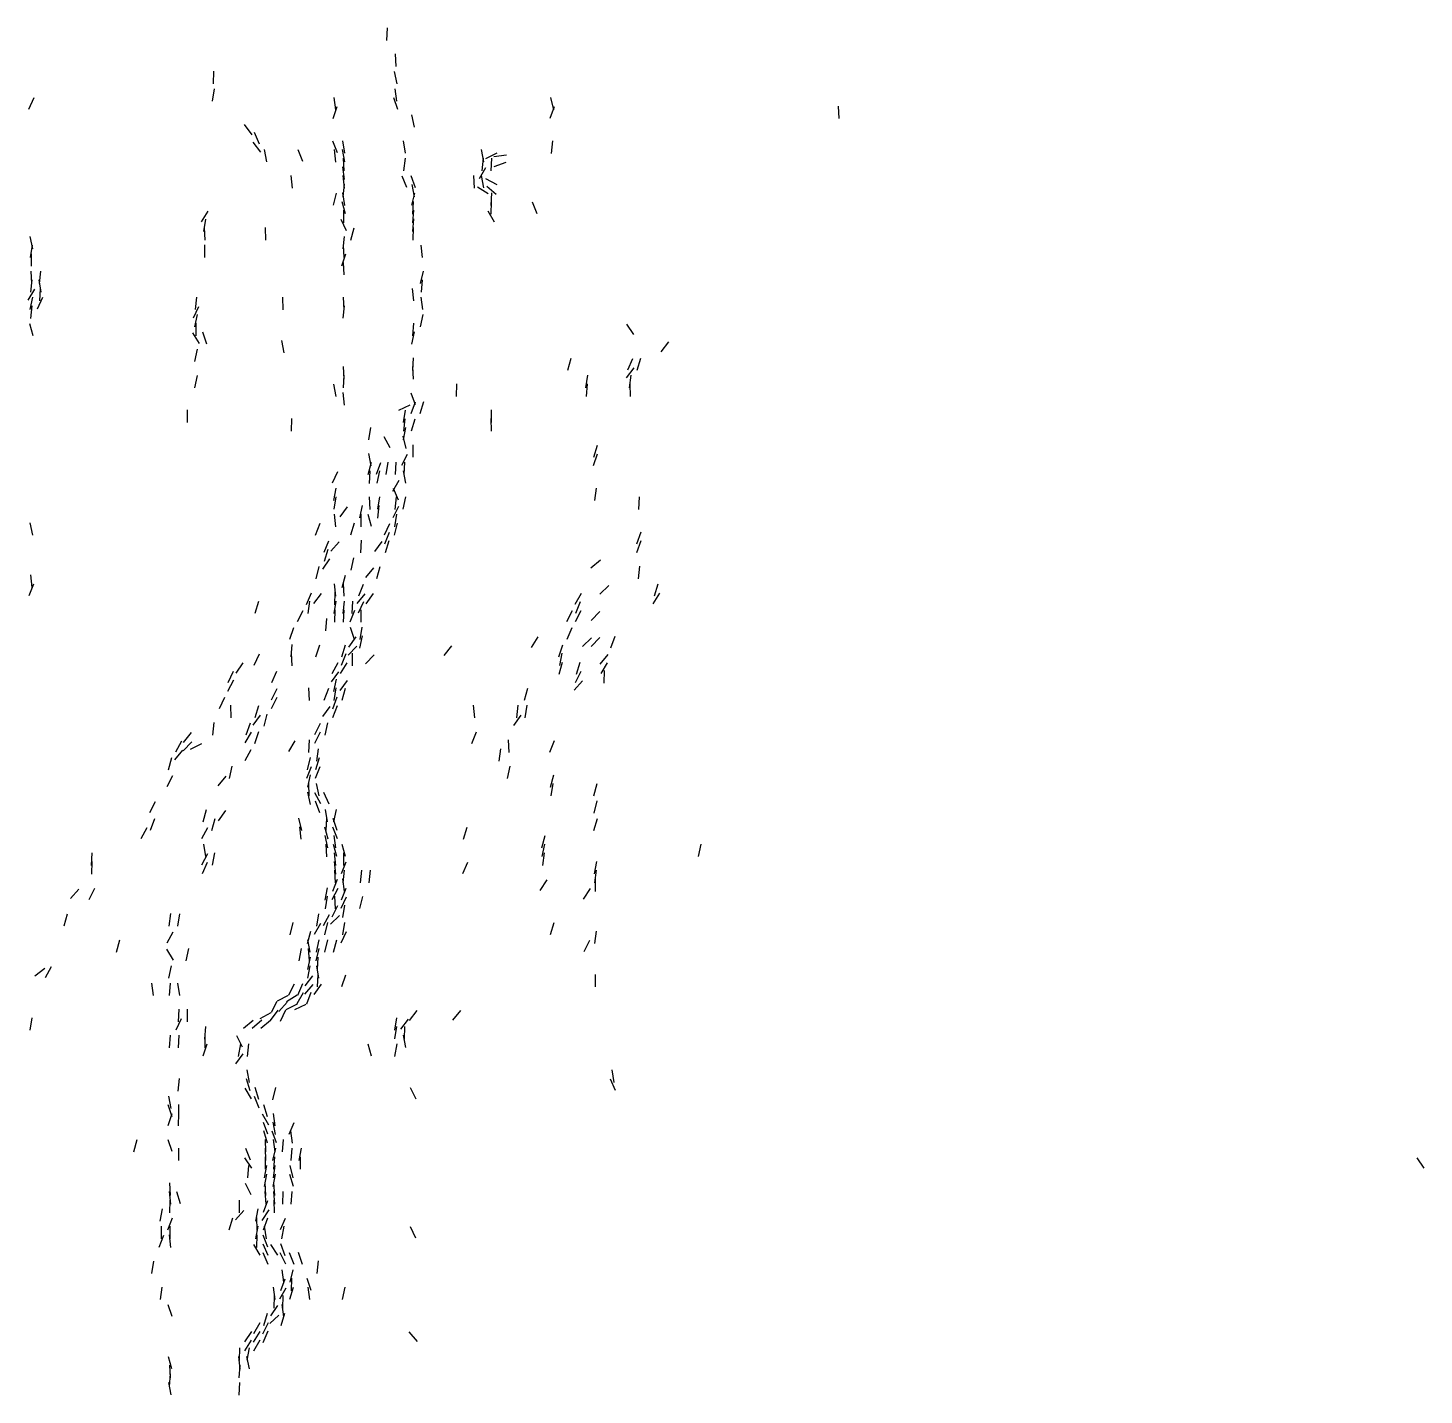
# Model space of a CAD drawing. Extents: x -664598 to -661481, y -979343 to -976126.
# Drawn here: x -663825.6 to -663504.1, y -979064.7 to -978749.8 of the extents above; entities that cross this region are included whole.
import ezdxf

# ---------------------------------------------------------------- set-up
doc = ezdxf.new("R2010")
doc.units = 0

msp = doc.modelspace()

# ---------------------------------------------------------------- linework, layer by layer
at = {"layer": 'CLIFF'}
for p, q in [((-663742.936, -978752.689), (-663742.824, -978749.791)), ((-663740.816, -978758.689), (-663740.944, -978755.791)), ((-663782.913, -978762.69), (-663782.847, -978759.79)), ((-663740.591, -978762.661), (-663741.169, -978759.819)), ((-663783.103, -978766.673), (-663782.657, -978763.807)), ((-663740.705, -978766.679), (-663741.055, -978763.801)), ((-663824.291, -978765.915), (-663825.469, -978768.565)), ((-663754.688, -978768.677), (-663755.072, -978765.803)), ((-663740.42, -978768.615), (-663741.34, -978765.865)), ((-663704.547, -978768.651), (-663705.213, -978765.829)), ((-663755.331, -978770.618), (-663754.429, -978767.862)), ((-663736.581, -978772.659), (-663737.179, -978769.821)), ((-663705.384, -978770.6), (-663704.376, -978767.88)), ((-663638.818, -978770.689), (-663638.942, -978767.791)), ((-663774.019, -978774.407), (-663775.741, -978772.073)), ((-663771.978, -978778.375), (-663773.782, -978776.105)), ((-663772.299, -978776.569), (-663773.461, -978773.911)), ((-663754.365, -978778.595), (-663755.395, -978775.885)), ((-663752.652, -978778.672), (-663753.108, -978775.808)), ((-663738.648, -978778.671), (-663739.112, -978775.809)), ((-663705.05, -978778.68), (-663704.71, -978775.8)), ((-663770.582, -978780.659), (-663771.178, -978777.821)), ((-663762.333, -978780.583), (-663763.427, -978777.897)), ((-663754.727, -978780.682), (-663755.033, -978777.798)), ((-663752.608, -978780.664), (-663753.152, -978777.816)), ((-663752.789, -978782.687), (-663752.971, -978779.793)), ((-663739.09, -978782.675), (-663738.67, -978779.805)), ((-663720.605, -978780.664), (-663721.155, -978777.816)), ((-663721.043, -978782.681), (-663720.717, -978779.799)), ((-663720.173, -978779.896), (-663717.587, -978778.584)), ((-663718.965, -978782.688), (-663718.795, -978779.792)), ((-663718.316, -978779.439), (-663715.444, -978779.041)), ((-663752.688, -978784.677), (-663753.072, -978781.803)), ((-663721.591, -978784.504), (-663720.169, -978781.976)), ((-663718.241, -978781.741), (-663715.519, -978780.739)), ((-663764.734, -978786.683), (-663765.026, -978783.797)), ((-663753.02, -978788.683), (-663752.74, -978785.797)), ((-663752.75, -978786.684), (-663753.01, -978783.796)), ((-663738.326, -978786.58), (-663739.434, -978783.9)), ((-663736.356, -978786.592), (-663737.404, -978783.888)), ((-663736.598, -978788.662), (-663737.162, -978785.818)), ((-663722.813, -978786.688), (-663722.947, -978783.792)), ((-663720.594, -978786.662), (-663721.166, -978783.818)), ((-663717.591, -978785.903), (-663720.169, -978784.577)), ((-663717.782, -978788.187), (-663719.978, -978786.293)), ((-663755.232, -978790.647), (-663754.528, -978787.833)), ((-663752.657, -978790.673), (-663753.103, -978787.807)), ((-663737.206, -978790.653), (-663736.554, -978787.827)), ((-663719.635, -978787.984), (-663722.125, -978786.496)), ((-663718.973, -978790.687), (-663718.787, -978787.793)), ((-663785.645, -978794.472), (-663784.115, -978792.008)), ((-663752.479, -978792.633), (-663753.281, -978789.847)), ((-663752.862, -978794.69), (-663752.898, -978791.79)), ((-663736.97, -978794.687), (-663736.79, -978791.793)), ((-663736.967, -978792.687), (-663736.793, -978789.793)), ((-663718.158, -978794.498), (-663719.602, -978791.982)), ((-663718.931, -978792.689), (-663718.829, -978789.791)), ((-663708.323, -978792.579), (-663709.437, -978789.901)), ((-663785.081, -978796.676), (-663784.679, -978793.804)), ((-663784.773, -978798.686), (-663784.987, -978795.794)), ((-663770.852, -978798.69), (-663770.908, -978795.79)), ((-663752.256, -978796.549), (-663753.504, -978793.931)), ((-663751.236, -978798.646), (-663750.524, -978795.834)), ((-663736.971, -978796.687), (-663736.789, -978793.793)), ((-663736.933, -978798.689), (-663736.827, -978795.791)), ((-663825.192, -978797.824), (-663824.568, -978800.656)), ((-663753.028, -978800.682), (-663752.732, -978797.798)), ((-663824.638, -978799.81), (-663825.122, -978802.67)), ((-663824.859, -978801.79), (-663824.901, -978804.69)), ((-663784.907, -978802.69), (-663784.853, -978799.79)), ((-663753.315, -978804.623), (-663752.445, -978801.857)), ((-663752.794, -978802.687), (-663752.966, -978799.793)), ((-663734.732, -978802.682), (-663735.028, -978799.798)), ((-663752.801, -978806.688), (-663752.959, -978803.792)), ((-663824.704, -978807.801), (-663825.056, -978810.679)), ((-663824.97, -978805.793), (-663824.79, -978808.687)), ((-663823.084, -978807.804), (-663822.676, -978810.676)), ((-663822.713, -978805.8), (-663823.047, -978808.68)), ((-663735.206, -978808.653), (-663734.554, -978805.827)), ((-663735.022, -978810.683), (-663734.738, -978807.797)), ((-663824.13, -978809.999), (-663825.63, -978812.481)), ((-663824.558, -978811.826), (-663825.202, -978814.654)), ((-663822.295, -978811.913), (-663823.465, -978814.567)), ((-663822.8, -978809.792), (-663822.96, -978812.688)), ((-663787.042, -978814.681), (-663786.718, -978811.799)), ((-663766.866, -978814.69), (-663766.894, -978811.79)), ((-663752.775, -978814.686), (-663752.985, -978811.794)), ((-663736.72, -978812.681), (-663737.04, -978809.799)), ((-663734.673, -978814.675), (-663735.087, -978811.805)), ((-663824.759, -978813.795), (-663825.001, -978816.685)), ((-663787.515, -978816.544), (-663786.245, -978813.936)), ((-663753.063, -978816.678), (-663752.697, -978813.802)), ((-663825.247, -978817.837), (-663824.513, -978820.643)), ((-663787.195, -978818.655), (-663786.565, -978815.825)), ((-663786.86, -978820.69), (-663786.9, -978817.79)), ((-663736.983, -978820.686), (-663736.777, -978817.794)), ((-663735.188, -978818.657), (-663734.572, -978815.823)), ((-663686.047, -978820.427), (-663687.713, -978818.053)), ((-663786.106, -978822.466), (-663787.654, -978820.014)), ((-663784.407, -978822.611), (-663785.353, -978819.869)), ((-663737.196, -978822.655), (-663736.564, -978819.825)), ((-663787.168, -978826.661), (-663786.592, -978823.819)), ((-663766.617, -978824.666), (-663767.143, -978821.814)), ((-663679.77, -978824.385), (-663677.99, -978822.095)), ((-663752.821, -978830.689), (-663752.939, -978827.791)), ((-663736.968, -978828.687), (-663736.792, -978825.793)), ((-663736.81, -978830.688), (-663736.95, -978827.792)), ((-663701.277, -978828.635), (-663700.483, -978825.845)), ((-663687.753, -978830.398), (-663686.007, -978828.082)), ((-663687.451, -978828.573), (-663686.309, -978825.907)), ((-663685.285, -978828.632), (-663684.475, -978825.848)), ((-663787.172, -978832.66), (-663786.588, -978829.82)), ((-663752.925, -978832.689), (-663752.835, -978829.791)), ((-663697.105, -978832.672), (-663696.655, -978829.808)), ((-663687.056, -978832.679), (-663686.704, -978829.801)), ((-663754.603, -978834.663), (-663755.157, -978831.817)), ((-663752.75, -978836.684), (-663753.01, -978833.796)), ((-663736.365, -978836.595), (-663737.395, -978833.885)), ((-663726.918, -978834.689), (-663726.842, -978831.791)), ((-663697.02, -978834.683), (-663696.74, -978831.797)), ((-663686.856, -978834.69), (-663686.904, -978831.79)), ((-663788.89, -978840.69), (-663788.87, -978837.79)), ((-663740.194, -978837.853), (-663737.566, -978836.627)), ((-663739.114, -978840.671), (-663738.646, -978837.809)), ((-663737.38, -978838.601), (-663736.38, -978835.879)), ((-663735.315, -978838.623), (-663734.445, -978835.857)), ((-663718.862, -978840.69), (-663718.898, -978837.79)), ((-663764.917, -978842.69), (-663764.843, -978839.79)), ((-663739.03, -978842.682), (-663738.73, -978839.798)), ((-663737.286, -978842.632), (-663736.474, -978839.848)), ((-663718.846, -978842.69), (-663718.914, -978839.79)), ((-663747.101, -978844.673), (-663746.659, -978841.807)), ((-663742.207, -978846.524), (-663743.553, -978843.956)), ((-663738.514, -978846.643), (-663739.246, -978843.837)), ((-663739.13, -978844.668), (-663738.63, -978841.812)), ((-663736.883, -978848.69), (-663736.877, -978845.79)), ((-663695.321, -978848.621), (-663694.439, -978845.859)), ((-663747.262, -978852.639), (-663746.498, -978849.841)), ((-663746.613, -978850.665), (-663747.147, -978847.815)), ((-663745.378, -978852.602), (-663744.382, -978849.878)), ((-663743.091, -978852.675), (-663742.669, -978849.805)), ((-663740.955, -978852.688), (-663740.805, -978849.792)), ((-663739.544, -978850.529), (-663738.216, -978847.951)), ((-663738.966, -978852.687), (-663738.794, -978849.793)), ((-663695.339, -978850.616), (-663694.421, -978847.864)), ((-663755.506, -978854.548), (-663754.254, -978851.932)), ((-663746.953, -978854.688), (-663746.807, -978851.792)), ((-663745.205, -978854.653), (-663744.555, -978851.827)), ((-663738.599, -978854.663), (-663739.161, -978851.817)), ((-663755.142, -978858.666), (-663754.618, -978855.814)), ((-663741.62, -978856.487), (-663740.14, -978853.993)), ((-663740.303, -978858.57), (-663741.457, -978855.91)), ((-663695.063, -978858.678), (-663694.697, -978855.802)), ((-663755.099, -978860.673), (-663754.661, -978857.807)), ((-663753.731, -978862.414), (-663752.029, -978860.066)), ((-663749.154, -978862.664), (-663748.606, -978859.816)), ((-663746.795, -978860.688), (-663746.965, -978857.792)), ((-663744.657, -978857.807), (-663745.103, -978860.673)), ((-663745.056, -978862.679), (-663744.704, -978859.801)), ((-663741.537, -978862.532), (-663740.223, -978859.948)), ((-663741.013, -978860.684), (-663740.747, -978857.796)), ((-663739.171, -978860.661), (-663738.589, -978857.819)), ((-663684.947, -978860.688), (-663684.813, -978857.792)), ((-663754.709, -978864.68), (-663755.051, -978861.8)), ((-663748.848, -978864.69), (-663748.912, -978861.79)), ((-663746.489, -978864.636), (-663747.271, -978861.844)), ((-663741.103, -978864.673), (-663740.657, -978861.807)), ((-663825.176, -978863.821), (-663824.584, -978866.659)), ((-663759.404, -978866.592), (-663758.356, -978863.888)), ((-663750.458, -978863.853), (-663751.302, -978866.627)), ((-663743.506, -978866.548), (-663742.254, -978863.932)), ((-663743.427, -978868.583), (-663742.333, -978865.897)), ((-663741.214, -978866.651), (-663740.546, -978863.829)), ((-663685.378, -978868.602), (-663684.382, -978865.878)), ((-663757.44, -978870.577), (-663756.32, -978867.903)), ((-663757.301, -978872.628), (-663756.459, -978869.852)), ((-663755.834, -978870.332), (-663753.926, -978868.148)), ((-663748.948, -978870.688), (-663748.812, -978867.792)), ((-663745.739, -978870.408), (-663744.021, -978868.072)), ((-663743.313, -978870.624), (-663742.447, -978867.856)), ((-663685.375, -978870.603), (-663684.385, -978867.877)), ((-663757.691, -978874.442), (-663756.069, -978872.038)), ((-663751.222, -978874.649), (-663750.538, -978871.831)), ((-663695.979, -978874.186), (-663693.781, -978872.294)), ((-663825.002, -978875.795), (-663824.758, -978878.685)), ((-663759.232, -978876.647), (-663758.528, -978873.833)), ((-663753.242, -978878.644), (-663752.518, -978875.836)), ((-663747.795, -978876.365), (-663745.965, -978874.115)), ((-663745.243, -978876.644), (-663744.517, -978873.836)), ((-663685.034, -978876.682), (-663684.726, -978873.798)), ((-663824.364, -978877.885), (-663825.396, -978880.595)), ((-663754.7, -978880.679), (-663755.06, -978877.801)), ((-663752.809, -978880.688), (-663752.951, -978877.792)), ((-663749.394, -978880.596), (-663748.366, -978877.884)), ((-663693.928, -978880.242), (-663691.832, -978878.238)), ((-663681.296, -978880.629), (-663680.464, -978877.851)), ((-663773.309, -978884.625), (-663772.451, -978881.855)), ((-663761.445, -978882.575), (-663760.315, -978879.905)), ((-663761.083, -978884.676), (-663760.677, -978881.804)), ((-663759.757, -978882.394), (-663758.003, -978880.086)), ((-663755.131, -978884.668), (-663754.629, -978881.812)), ((-663754.913, -978882.69), (-663754.847, -978879.79)), ((-663753.06, -978884.679), (-663752.7, -978881.801)), ((-663750.931, -978884.689), (-663750.829, -978881.791)), ((-663749.794, -978882.365), (-663747.966, -978880.115)), ((-663749.523, -978884.54), (-663748.237, -978881.94)), ((-663747.698, -978882.437), (-663746.062, -978880.043)), ((-663699.616, -978882.489), (-663698.144, -978879.991)), ((-663699.42, -978884.586), (-663698.34, -978881.894)), ((-663681.642, -978882.474), (-663680.118, -978880.006)), ((-663763.548, -978886.527), (-663762.212, -978883.953)), ((-663757.009, -978888.684), (-663756.751, -978885.796)), ((-663754.926, -978886.689), (-663754.834, -978883.791)), ((-663752.986, -978886.686), (-663752.774, -978883.794)), ((-663751.406, -978886.591), (-663750.354, -978883.889)), ((-663748.88, -978886.69), (-663748.88, -978883.79)), ((-663701.543, -978886.53), (-663700.217, -978883.95)), ((-663699.533, -978886.534), (-663698.227, -978883.946)), ((-663695.879, -978886.291), (-663693.881, -978884.189)), ((-663765.339, -978890.615), (-663764.421, -978887.865)), ((-663750.439, -978890.621), (-663751.321, -978887.859)), ((-663749.125, -978890.669), (-663748.635, -978887.811)), ((-663701.461, -978890.569), (-663700.299, -978887.911)), ((-663765.006, -978894.685), (-663764.754, -978891.795)), ((-663759.347, -978894.613), (-663758.413, -978891.867)), ((-663753.296, -978894.629), (-663752.464, -978891.851)), ((-663751.884, -978894.286), (-663749.876, -978892.194)), ((-663751.703, -978892.434), (-663750.057, -978890.046)), ((-663749.186, -978892.657), (-663748.574, -978889.823)), ((-663729.784, -978894.374), (-663727.976, -978892.106)), ((-663709.662, -978892.461), (-663708.098, -978890.019)), ((-663703.334, -978894.617), (-663702.426, -978891.863)), ((-663697.929, -978892.241), (-663695.831, -978890.239)), ((-663695.882, -978892.288), (-663693.878, -978890.192)), ((-663691.351, -978892.611), (-663690.409, -978889.869)), ((-663773.49, -978896.555), (-663772.27, -978893.925)), ((-663764.806, -978896.688), (-663764.954, -978893.792)), ((-663753.436, -978896.579), (-663752.324, -978893.901)), ((-663750.877, -978896.69), (-663750.883, -978893.79)), ((-663747.882, -978896.288), (-663745.878, -978894.192)), ((-663703.161, -978896.663), (-663702.599, -978893.817)), ((-663693.802, -978896.359), (-663691.958, -978894.121)), ((-663779.488, -978900.557), (-663778.272, -978897.923)), ((-663777.694, -978898.44), (-663776.066, -978896.04)), ((-663769.489, -978900.556), (-663768.271, -978897.924)), ((-663755.734, -978900.412), (-663754.026, -978898.068)), ((-663755.587, -978898.506), (-663754.173, -978895.974)), ((-663753.648, -978898.47), (-663752.112, -978896.01)), ((-663703.273, -978898.636), (-663702.487, -978895.844)), ((-663699.528, -978900.537), (-663698.232, -978897.943)), ((-663699.324, -978898.62), (-663698.436, -978895.86)), ((-663693.62, -978898.487), (-663692.14, -978895.993)), ((-663692.906, -978900.69), (-663692.854, -978897.79)), ((-663779.559, -978902.521), (-663778.201, -978899.959)), ((-663769.556, -978904.523), (-663768.204, -978901.957)), ((-663760.809, -978904.688), (-663760.951, -978901.792)), ((-663757.402, -978904.593), (-663756.358, -978901.887)), ((-663755.208, -978902.652), (-663754.552, -978899.828)), ((-663755.127, -978904.669), (-663754.633, -978901.811)), ((-663753.736, -978902.41), (-663752.024, -978900.07)), ((-663753.285, -978904.632), (-663752.475, -978901.848)), ((-663711.294, -978904.63), (-663710.466, -978901.85)), ((-663699.828, -978902.337), (-663697.932, -978900.143)), ((-663781.471, -978906.564), (-663780.289, -978903.916)), ((-663769.531, -978906.535), (-663768.229, -978903.945)), ((-663755.386, -978906.599), (-663754.374, -978903.881)), ((-663778.834, -978908.689), (-663778.926, -978905.791)), ((-663773.729, -978910.415), (-663772.031, -978908.065)), ((-663773.301, -978908.628), (-663772.459, -978905.852)), ((-663771.22, -978910.65), (-663770.54, -978907.83)), ((-663757.719, -978908.423), (-663756.041, -978906.057)), ((-663755.406, -978908.591), (-663754.354, -978905.889)), ((-663722.725, -978908.682), (-663723.035, -978905.798)), ((-663713.708, -978910.43), (-663712.052, -978908.05)), ((-663713.013, -978908.684), (-663712.747, -978905.796)), ((-663711.084, -978908.676), (-663710.676, -978905.804)), ((-663783.041, -978912.681), (-663782.719, -978909.799)), ((-663775.375, -978912.603), (-663774.385, -978909.877)), ((-663759.533, -978912.535), (-663758.227, -978909.945)), ((-663757.172, -978912.66), (-663756.588, -978909.82)), ((-663791.597, -978916.5), (-663790.163, -978913.98)), ((-663789.887, -978916.284), (-663787.873, -978914.196)), ((-663789.777, -978914.379), (-663787.983, -978912.101)), ((-663788.18, -978915.881), (-663785.58, -978914.599)), ((-663775.622, -978914.486), (-663774.138, -978911.994)), ((-663773.342, -978914.615), (-663772.418, -978911.865)), ((-663764.141, -978913.992), (-663765.619, -978916.488)), ((-663760.942, -978916.689), (-663760.818, -978913.791)), ((-663759.532, -978914.535), (-663758.228, -978911.945)), ((-663723.412, -978914.589), (-663722.348, -978911.891)), ((-663714.795, -978916.687), (-663714.965, -978913.793)), ((-663705.433, -978916.58), (-663704.327, -978913.9)), ((-663793.239, -978920.645), (-663792.521, -978917.835)), ((-663791.804, -978918.357), (-663789.956, -978916.123)), ((-663775.576, -978918.512), (-663774.184, -978915.968)), ((-663761.236, -978920.646), (-663760.524, -978917.834)), ((-663759.299, -978920.628), (-663758.461, -978917.852)), ((-663759.075, -978918.677), (-663758.685, -978915.803)), ((-663717.075, -978918.677), (-663716.685, -978915.803)), ((-663779.18, -978922.659), (-663778.58, -978919.821)), ((-663761.406, -978922.591), (-663760.354, -978919.889)), ((-663759.437, -978922.579), (-663758.323, -978919.901)), ((-663715.218, -978922.65), (-663714.542, -978919.83)), ((-663793.541, -978924.53), (-663792.219, -978921.95)), ((-663781.801, -978924.36), (-663779.959, -978922.12)), ((-663761.174, -978924.66), (-663760.586, -978921.82)), ((-663760.857, -978926.69), (-663760.903, -978923.79)), ((-663758.571, -978926.657), (-663759.189, -978923.823)), ((-663705.254, -978924.641), (-663704.506, -978921.839)), ((-663705.117, -978926.671), (-663704.643, -978923.809)), ((-663695.269, -978926.637), (-663694.491, -978923.843)), ((-663760.581, -978928.659), (-663761.179, -978925.821)), ((-663758.179, -978928.509), (-663759.581, -978925.971)), ((-663756.285, -978928.562), (-663757.475, -978925.918)), ((-663695.214, -978930.651), (-663694.546, -978927.829)), ((-663797.533, -978930.535), (-663796.227, -978927.945)), ((-663785.235, -978932.646), (-663784.525, -978929.834)), ((-663781.71, -978932.429), (-663780.05, -978930.051)), ((-663758.39, -978930.605), (-663759.37, -978927.875)), ((-663756.649, -978932.672), (-663757.111, -978929.808)), ((-663755.207, -978932.653), (-663754.553, -978929.827)), ((-663799.579, -978936.511), (-663798.181, -978933.969)), ((-663797.386, -978934.599), (-663796.374, -978931.881)), ((-663785.552, -978936.525), (-663784.208, -978933.955)), ((-663783.288, -978934.632), (-663782.472, -978931.848)), ((-663762.556, -978934.653), (-663763.204, -978931.827)), ((-663762.72, -978936.681), (-663763.04, -978933.799)), ((-663756.492, -978936.637), (-663757.268, -978933.843)), ((-663756.977, -978934.687), (-663756.783, -978931.793)), ((-663754.329, -978936.581), (-663755.431, -978933.899)), ((-663754.436, -978934.62), (-663755.324, -978931.86)), ((-663725.276, -978936.635), (-663724.484, -978933.845)), ((-663695.304, -978934.627), (-663694.456, -978931.853)), ((-663756.573, -978938.657), (-663757.187, -978935.823)), ((-663754.69, -978938.677), (-663755.07, -978935.803)), ((-663707.241, -978938.644), (-663706.519, -978935.836)), ((-663810.954, -978942.688), (-663810.806, -978939.792)), ((-663785.539, -978942.532), (-663784.221, -978939.948)), ((-663784.657, -978940.673), (-663785.103, -978937.807)), ((-663783.158, -978942.663), (-663782.602, -978939.817)), ((-663756.81, -978940.688), (-663756.95, -978937.792)), ((-663754.489, -978940.636), (-663755.271, -978937.844)), ((-663754.708, -978942.68), (-663755.052, -978939.8)), ((-663752.487, -978940.636), (-663753.273, -978937.844)), ((-663752.874, -978942.69), (-663752.886, -978939.79)), ((-663707.205, -978940.653), (-663706.555, -978937.827)), ((-663707.071, -978942.677), (-663706.689, -978939.803)), ((-663671.164, -978940.662), (-663670.596, -978937.818)), ((-663810.929, -978944.689), (-663810.831, -978941.791)), ((-663785.459, -978944.57), (-663784.301, -978941.91)), ((-663754.746, -978944.684), (-663755.014, -978941.796)), ((-663754.826, -978946.689), (-663754.934, -978943.791)), ((-663753.415, -978944.588), (-663752.345, -978941.892)), ((-663753.026, -978946.683), (-663752.734, -978943.797)), ((-663749.024, -978946.683), (-663748.736, -978943.797)), ((-663747.045, -978946.681), (-663746.715, -978943.799)), ((-663725.46, -978944.569), (-663724.3, -978941.911)), ((-663695.147, -978944.665), (-663694.613, -978941.815)), ((-663695.069, -978946.678), (-663694.691, -978943.802)), ((-663755.422, -978948.585), (-663754.338, -978945.895)), ((-663752.682, -978948.676), (-663753.078, -978945.804)), ((-663707.679, -978948.45), (-663706.081, -978946.03)), ((-663694.877, -978948.69), (-663694.883, -978945.79)), ((-663815.824, -978950.341), (-663813.936, -978948.139)), ((-663811.53, -978950.536), (-663810.23, -978947.944)), ((-663757.154, -978950.664), (-663756.606, -978947.816)), ((-663757.104, -978952.673), (-663756.656, -978949.807)), ((-663755.558, -978950.521), (-663754.202, -978947.959)), ((-663754.825, -978952.689), (-663754.935, -978949.791)), ((-663753.474, -978952.563), (-663752.286, -978949.917)), ((-663753.433, -978950.58), (-663752.327, -978947.9)), ((-663749.224, -978952.648), (-663748.536, -978949.832)), ((-663697.687, -978950.444), (-663696.073, -978948.036)), ((-663755.524, -978954.539), (-663754.236, -978951.941)), ((-663753.128, -978954.669), (-663752.632, -978951.811)), ((-663817.279, -978956.634), (-663816.481, -978953.846)), ((-663793.081, -978956.676), (-663792.679, -978953.804)), ((-663791.138, -978956.667), (-663790.622, -978953.813)), ((-663765.229, -978958.647), (-663764.531, -978955.833)), ((-663759.599, -978958.499), (-663758.161, -978955.981)), ((-663759.098, -978956.673), (-663758.662, -978953.807)), ((-663757.577, -978956.511), (-663756.183, -978953.969)), ((-663757.212, -978958.651), (-663756.548, -978955.829)), ((-663755.913, -978956.258), (-663753.847, -978954.222)), ((-663753.126, -978958.669), (-663752.634, -978955.811)), ((-663705.299, -978958.628), (-663704.461, -978955.852)), ((-663805.26, -978962.639), (-663804.5, -978959.841)), ((-663793.548, -978960.527), (-663792.212, -978957.953)), ((-663761.248, -978960.643), (-663760.512, -978957.837)), ((-663760.603, -978962.663), (-663761.157, -978959.817)), ((-663759.177, -978962.659), (-663758.583, -978959.821)), ((-663757.219, -978962.65), (-663756.541, -978959.83)), ((-663755.259, -978962.64), (-663754.501, -978959.84)), ((-663753.524, -978960.539), (-663752.236, -978957.941)), ((-663697.532, -978962.535), (-663696.228, -978959.945)), ((-663695.09, -978960.675), (-663694.67, -978957.805)), ((-663792.133, -978964.483), (-663793.627, -978961.997)), ((-663789.196, -978964.655), (-663788.564, -978961.825)), ((-663763.149, -978964.665), (-663762.611, -978961.815)), ((-663760.746, -978964.684), (-663761.014, -978961.796)), ((-663759.216, -978964.65), (-663758.544, -978961.83)), ((-663824.055, -978968.09), (-663821.705, -978966.39)), ((-663821.594, -978968.502), (-663820.166, -978965.978)), ((-663793.16, -978968.663), (-663792.6, -978965.817)), ((-663761.176, -978966.66), (-663760.584, -978963.82)), ((-663761.16, -978968.663), (-663760.6, -978965.817)), ((-663758.632, -978968.669), (-663759.128, -978965.811)), ((-663758.95, -978966.688), (-663758.81, -978963.792)), ((-663761.763, -978970.39), (-663759.997, -978968.09)), ((-663758.958, -978970.688), (-663758.802, -978967.792)), ((-663753.332, -978970.618), (-663752.428, -978967.862)), ((-663694.877, -978970.69), (-663694.883, -978967.79)), ((-663796.678, -978972.676), (-663797.082, -978969.804)), ((-663793.004, -978972.685), (-663792.756, -978969.795)), ((-663790.681, -978972.676), (-663791.079, -978969.804)), ((-663768.165, -978973.911), (-663765.595, -978972.569)), ((-663766.115, -978974), (-663763.645, -978972.48)), ((-663765.55, -978972.526), (-663764.21, -978969.954)), ((-663763.616, -978974.489), (-663762.144, -978971.991)), ((-663763.476, -978972.562), (-663762.284, -978969.918)), ((-663761.821, -978972.343), (-663759.939, -978970.137)), ((-663761.384, -978974.6), (-663760.376, -978971.88)), ((-663759.738, -978972.409), (-663758.022, -978970.071)), ((-663790.946, -978978.689), (-663790.814, -978975.791)), ((-663788.894, -978978.69), (-663788.866, -978975.79)), ((-663769.732, -978978.413), (-663768.028, -978976.067)), ((-663769.55, -978976.526), (-663768.21, -978973.954)), ((-663767.858, -978976.311), (-663765.902, -978974.169)), ((-663767.494, -978978.553), (-663766.266, -978975.927)), ((-663766.185, -978975.872), (-663763.575, -978974.608)), ((-663764.195, -978975.851), (-663761.565, -978974.629)), ((-663825.103, -978980.673), (-663824.657, -978977.807)), ((-663791.483, -978980.559), (-663790.277, -978977.921)), ((-663776.017, -978980.14), (-663773.743, -978978.34)), ((-663773.973, -978980.193), (-663771.787, -978978.287)), ((-663772.151, -978977.939), (-663769.609, -978976.541)), ((-663771.997, -978980.165), (-663769.763, -978978.315)), ((-663741.097, -978980.674), (-663740.663, -978977.806)), ((-663739.742, -978980.406), (-663738.018, -978978.074)), ((-663737.756, -978978.395), (-663736.004, -978976.085)), ((-663727.806, -978978.356), (-663725.954, -978976.124)), ((-663792.998, -978984.685), (-663792.762, -978981.795)), ((-663790.957, -978984.688), (-663790.803, -978981.792)), ((-663784.762, -978979.795), (-663784.998, -978982.685)), ((-663784.871, -978981.79), (-663784.889, -978984.69)), ((-663776.217, -978984.53), (-663777.543, -978981.95)), ((-663741.105, -978982.672), (-663740.655, -978979.808)), ((-663738.625, -978984.667), (-663739.135, -978981.813)), ((-663738.903, -978982.69), (-663738.857, -978979.79)), ((-663784.422, -978983.864), (-663785.338, -978986.616)), ((-663777.144, -978986.666), (-663776.616, -978983.814)), ((-663775.043, -978986.681), (-663774.717, -978983.799)), ((-663746.505, -978986.641), (-663747.255, -978983.839)), ((-663741.137, -978986.667), (-663740.623, -978983.813)), ((-663777.73, -978988.415), (-663776.03, -978986.065)), ((-663791.003, -978994.685), (-663790.757, -978991.795)), ((-663774.455, -978994.626), (-663775.305, -978991.854)), ((-663774.628, -978992.668), (-663775.132, -978989.812)), ((-663690.278, -978994.559), (-663691.482, -978991.921)), ((-663690.648, -978992.671), (-663691.112, -978989.809)), ((-663774.146, -978996.491), (-663775.614, -978993.989)), ((-663772.435, -978996.62), (-663773.325, -978993.86)), ((-663769.212, -978996.651), (-663768.548, -978993.829)), ((-663736.239, -978996.541), (-663737.521, -978993.939)), ((-663792.42, -979000.615), (-663793.34, -978997.865)), ((-663792.606, -978998.664), (-663793.154, -978995.816)), ((-663790.891, -979000.69), (-663790.869, -978997.79)), ((-663772.35, -978998.59), (-663773.41, -978995.89)), ((-663770.439, -979000.621), (-663771.321, -978997.859)), ((-663793.33, -979002.618), (-663792.43, -978999.862)), ((-663790.917, -979002.69), (-663790.843, -978999.79)), ((-663770.165, -979002.501), (-663771.595, -978999.979)), ((-663768.683, -979002.676), (-663769.077, -978999.804)), ((-663770.412, -979004.612), (-663771.348, -979001.868)), ((-663770.48, -979006.634), (-663771.28, -979003.846)), ((-663768.389, -979006.604), (-663769.371, -979003.876)), ((-663768.627, -979004.668), (-663769.133, -979001.812)), ((-663765.467, -979004.566), (-663764.293, -979001.914)), ((-663764.659, -979006.673), (-663765.101, -979003.807)), ((-663801.273, -979008.636), (-663800.487, -979005.844)), ((-663792.428, -979008.618), (-663793.332, -979005.862)), ((-663790.859, -979010.69), (-663790.901, -979007.79)), ((-663774.337, -979010.584), (-663775.423, -979007.896)), ((-663770.842, -979010.69), (-663770.918, -979007.79)), ((-663770.845, -979008.69), (-663770.915, -979005.79)), ((-663769.252, -979010.641), (-663768.508, -979007.839)), ((-663768.711, -979008.68), (-663769.049, -979005.8)), ((-663767.018, -979008.683), (-663766.742, -979005.797)), ((-663765.017, -979010.683), (-663764.743, -979007.797)), ((-663763.168, -979010.661), (-663762.592, -979007.819)), ((-663774.054, -979012.431), (-663775.706, -979010.049)), ((-663770.878, -979012.69), (-663770.882, -979009.79)), ((-663769.03, -979012.682), (-663768.73, -979009.798)), ((-663762.89, -979012.69), (-663762.87, -979009.79)), ((-663504.086, -979012.453), (-663505.674, -979010.027)), ((-663774.974, -979014.687), (-663774.786, -979011.793)), ((-663771.183, -979014.658), (-663770.577, -979011.822)), ((-663771.123, -979016.669), (-663770.637, -979013.811)), ((-663769.162, -979016.662), (-663768.598, -979013.818)), ((-663769.064, -979014.678), (-663768.696, -979011.802)), ((-663764.482, -979016.634), (-663765.278, -979013.846)), ((-663764.557, -979014.653), (-663765.203, -979011.827)), ((-663792.751, -979020.684), (-663793.009, -979017.796)), ((-663792.82, -979018.689), (-663792.94, -979015.791)), ((-663790.457, -979020.627), (-663791.303, -979017.853)), ((-663774.215, -979018.528), (-663775.545, -979015.952)), ((-663770.799, -979020.688), (-663770.961, -979017.792)), ((-663770.805, -979018.688), (-663770.955, -979015.792)), ((-663768.739, -979020.683), (-663769.021, -979017.797)), ((-663768.794, -979018.687), (-663768.966, -979015.793)), ((-663766.907, -979020.69), (-663766.853, -979017.79)), ((-663764.969, -979020.687), (-663764.791, -979017.793)), ((-663792.923, -979022.689), (-663792.837, -979019.791)), ((-663776.88, -979022.69), (-663776.88, -979019.79)), ((-663771.403, -979022.592), (-663770.357, -979019.888)), ((-663768.872, -979022.69), (-663768.888, -979019.79)), ((-663795.144, -979024.666), (-663794.616, -979021.814)), ((-663793.394, -979026.596), (-663792.366, -979023.884)), ((-663779.315, -979026.623), (-663778.445, -979023.857)), ((-663777.844, -979024.323), (-663775.916, -979022.157)), ((-663773.131, -979024.668), (-663772.629, -979021.812)), ((-663772.864, -979026.69), (-663772.896, -979023.79)), ((-663771.688, -979024.444), (-663770.072, -979022.036)), ((-663771.361, -979026.608), (-663770.399, -979023.872)), ((-663767.486, -979026.557), (-663766.274, -979023.923)), ((-663794.856, -979028.69), (-663794.904, -979025.79)), ((-663792.874, -979028.69), (-663792.886, -979025.79)), ((-663773.138, -979028.667), (-663772.622, -979025.813)), ((-663770.651, -979028.672), (-663771.109, -979025.808)), ((-663767.162, -979028.662), (-663766.598, -979025.818)), ((-663736.261, -979028.551), (-663737.499, -979025.929)), ((-663795.396, -979030.595), (-663794.364, -979027.885)), ((-663792.748, -979030.684), (-663793.012, -979027.796)), ((-663772.126, -979032.479), (-663773.634, -979030.001)), ((-663772.927, -979030.689), (-663772.833, -979027.791)), ((-663770.318, -979032.577), (-663771.442, -979029.903)), ((-663770.345, -979030.588), (-663771.415, -979027.892)), ((-663768.078, -979032.448), (-663769.682, -979030.032)), ((-663766.398, -979032.608), (-663767.362, -979029.872)), ((-663797.097, -979036.674), (-663796.663, -979033.806)), ((-663770.335, -979034.584), (-663771.425, -979031.896)), ((-663766.22, -979034.531), (-663767.54, -979031.949)), ((-663764.339, -979034.585), (-663765.421, -979031.895)), ((-663762.418, -979034.615), (-663763.342, -979031.865)), ((-663759.021, -979036.683), (-663758.739, -979033.797)), ((-663766.663, -979038.674), (-663767.097, -979035.806)), ((-663765.199, -979038.655), (-663764.561, -979035.825)), ((-663795.083, -979042.676), (-663794.677, -979039.804)), ((-663768.716, -979042.681), (-663769.044, -979039.799)), ((-663767.584, -979042.508), (-663766.176, -979039.972)), ((-663767.394, -979040.596), (-663766.366, -979037.884)), ((-663765.311, -979042.624), (-663764.449, -979039.856)), ((-663764.939, -979040.689), (-663764.821, -979037.791)), ((-663760.406, -979040.61), (-663761.354, -979037.87)), ((-663760.694, -979042.678), (-663761.066, -979039.802)), ((-663753.202, -979042.654), (-663752.558, -979039.826)), ((-663768.901, -979044.69), (-663768.859, -979041.79)), ((-663766.902, -979044.69), (-663766.858, -979041.79)), ((-663792.407, -979046.611), (-663793.353, -979043.869)), ((-663771.298, -979048.629), (-663770.462, -979045.851)), ((-663769.954, -979048.215), (-663767.806, -979046.265)), ((-663769.693, -979046.441), (-663768.067, -979044.039)), ((-663767.307, -979048.626), (-663766.453, -979045.854)), ((-663766.701, -979046.679), (-663767.059, -979043.801)), ((-663773.649, -979052.469), (-663772.111, -979050.011)), ((-663773.599, -979050.499), (-663772.161, -979047.981)), ((-663771.512, -979050.545), (-663770.248, -979047.935)), ((-663771.438, -979052.578), (-663770.322, -979049.902)), ((-663775.704, -979052.433), (-663774.056, -979050.047)), ((-663775.636, -979054.478), (-663774.124, -979052.002)), ((-663773.628, -979054.482), (-663772.132, -979051.998)), ((-663735.931, -979052.336), (-663737.829, -979050.144)), ((-663792.485, -979058.635), (-663793.275, -979055.845)), ((-663776.738, -979058.683), (-663777.022, -979055.797)), ((-663776.932, -979056.689), (-663776.828, -979053.791)), ((-663774.565, -979058.655), (-663775.195, -979055.825)), ((-663775.17, -979056.661), (-663774.59, -979053.819)), ((-663792.825, -979060.689), (-663792.935, -979057.791)), ((-663777.01, -979060.684), (-663776.75, -979057.796)), ((-663792.618, -979064.666), (-663793.142, -979061.814)), ((-663793.002, -979062.685), (-663792.758, -979059.795)), ((-663776.96, -979064.688), (-663776.8, -979061.792))]:
    msp.add_line(p, q, dxfattribs=at)

doc.saveas('drawing.dxf')
